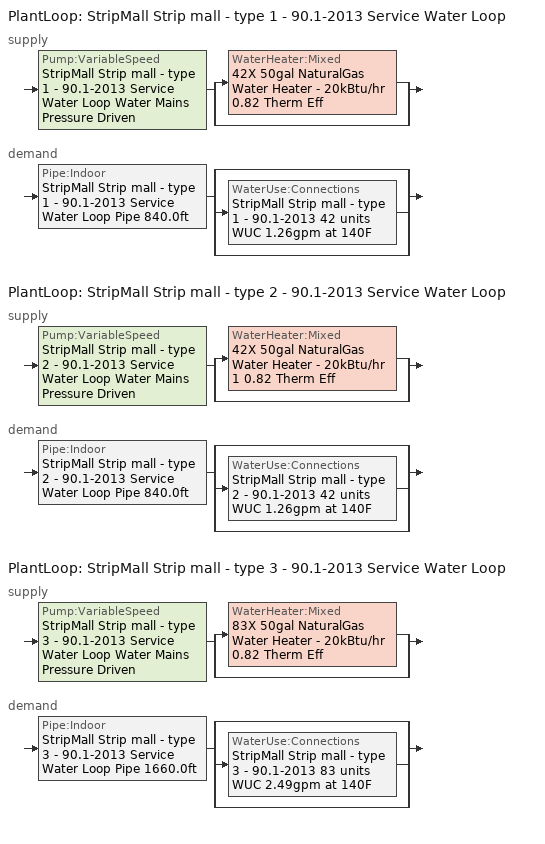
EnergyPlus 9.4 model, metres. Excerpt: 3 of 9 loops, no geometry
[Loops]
PlantLoop 'StripMall Strip mall - type 1 - 90.1-2013 Service Water Loop'
 supply: Pump:VariableSpeed 'StripMall Strip mall - type 1 - 90.1-2013 Service Water Loop Water Mains Pressure Driven' > split
  | WaterHeater:Mixed '42X 50gal NaturalGas Water Heater - 20kBtu/hr 0.82 Therm Eff'
  | bypass
 demand: Pipe:Indoor 'StripMall Strip mall - type 1 - 90.1-2013 Service Water Loop Pipe 840.0ft' > split
  | bypass
  | WaterUse:Connections 'StripMall Strip mall - type 1 - 90.1-2013 42 units WUC 1.26gpm at 140F'
  | bypass
PlantLoop 'StripMall Strip mall - type 2 - 90.1-2013 Service Water Loop'
 supply: Pump:VariableSpeed 'StripMall Strip mall - type 2 - 90.1-2013 Service Water Loop Water Mains Pressure Driven' > split
  | WaterHeater:Mixed '42X 50gal NaturalGas Water Heater - 20kBtu/hr 1 0.82 Therm Eff'
  | bypass
 demand: Pipe:Indoor 'StripMall Strip mall - type 2 - 90.1-2013 Service Water Loop Pipe 840.0ft' > split
  | bypass
  | WaterUse:Connections 'StripMall Strip mall - type 2 - 90.1-2013 42 units WUC 1.26gpm at 140F'
  | bypass
PlantLoop 'StripMall Strip mall - type 3 - 90.1-2013 Service Water Loop'
 supply: Pump:VariableSpeed 'StripMall Strip mall - type 3 - 90.1-2013 Service Water Loop Water Mains Pressure Driven' > split
  | WaterHeater:Mixed '83X 50gal NaturalGas Water Heater - 20kBtu/hr 0.82 Therm Eff'
  | bypass
 demand: Pipe:Indoor 'StripMall Strip mall - type 3 - 90.1-2013 Service Water Loop Pipe 1660.0ft' > split
  | bypass
  | WaterUse:Connections 'StripMall Strip mall - type 3 - 90.1-2013 83 units WUC 2.49gpm at 140F'
  | bypass
[Material] Roughness=Smooth; Thickness {m}=0.001143; Conductivity {W/m-K}=386; Density {kg/m3}=8906.27; Specific Heat {J/kg-K}=385.1856; Thermal Absorptance=0.9; Solar Absorptance=0.7; Visible Absorptance=0.7
Copper pipe 0.75in type L; Copper pipe 0.75in type L 1; Copper pipe 0.75in type L 2
[Construction]
Uninsulated copper pipe 0.75in type L: Copper pipe 0.75in type L
Uninsulated copper pipe 0.75in type L 1: Copper pipe 0.75in type L 1
Uninsulated copper pipe 0.75in type L 2: Copper pipe 0.75in type L 2
[PlantLoop] Fluid Type=Water; Maximum Loop Temperature {C}=60; Minimum Loop Temperature {C}=10; Maximum Loop Flow Rate {m3/s}=Autosize; Minimum Loop Flow Rate {m3/s}=0; Plant Loop Volume {m3}=Autocalculate; Load Distribution Scheme=Optimal; Plant Loop Demand Calculation Scheme=SingleSetpoint
Name | Plant Equipment Operation Scheme
StripMall Strip mall - type 1 - 90.1-2013 Service Water Loop | StripMall Strip mall - type 1 - 90.1-2013 Service Water Loop Operation Schemes
StripMall Strip mall - type 2 - 90.1-2013 Service Water Loop | StripMall Strip mall - type 2 - 90.1-2013 Service Water Loop Operation Schemes
StripMall Strip mall - type 3 - 90.1-2013 Service Water Loop | StripMall Strip mall - type 3 - 90.1-2013 Service Water Loop Operation Schemes
[Sizing:Plant] Loop Type=Heating; Design Loop Exit Temperature {C}=60; Loop Design Temperature Difference {deltaC}=5; Sizing Option=NonCoincident; Zone Timesteps in Averaging Window=1; Coincident Sizing Factor Mode=None
StripMall Strip mall - type 1 - 90.1-2013 Service Water Loop; StripMall Strip mall - type 2 - 90.1-2013 Service Water Loop; StripMall Strip mall - type 3 - 90.1-2013 Service Water Loop
[SetpointManager:Scheduled] Control Variable=Temperature
Name | Schedule | Setpoint Node or NodeList
Service hot water setpoint manager | Service Water Loop Temp - 140F | StripMall Strip mall - type 1 - 90.1-2013 Service Water Loop Supply Outlet Node
Service hot water setpoint manager 1 | Service Water Loop Temp - 140F 1 | StripMall Strip mall - type 2 - 90.1-2013 Service Water Loop Supply Outlet Node
Service hot water setpoint manager 2 | Service Water Loop Temp - 140F 2 | StripMall Strip mall - type 3 - 90.1-2013 Service Water Loop Supply Outlet Node
[Pump:VariableSpeed] Design Maximum Flow Rate {m3/s}=Autosize; Design Pump Head {Pa}=0.001; Design Power Consumption {W}=Autosize; Motor Efficiency=0.7; Fraction of Motor Inefficiencies to Fluid Stream=0; Coefficient 1 of the Part Load Performance Curve=0; Coefficient 2 of the Part Load Performance Curve=1; Coefficient 3 of the Part Load Performance Curve=0; Coefficient 4 of the Part Load Performance Curve=0; Design Minimum Flow Rate {m3/s}=0; Pump Control Type=Continuous; Skin Loss Radiative Fraction=0.5; Design Power Sizing Method=PowerPerFlowPerPressure; Design Electric Power per Unit Flow Rate {W/(m3/s)}=348701.1; Design Shaft Power per Unit Flow Rate per Unit Head {W/((m3/s)-Pa)}=1.28205; Design Minimum Flow Rate Fraction=0
StripMall Strip mall - type 1 - 90.1-2013 Service Water Loop Water Mains Pressure Driven; StripMall Strip mall - type 2 - 90.1-2013 Service Water Loop Water Mains Pressure Driven; StripMall Strip mall - type 3 - 90.1-2013 Service Water Loop Water Mains Pressure Driven
[PlantEquipmentOperationSchemes] Control Scheme Object Type 1=PlantEquipmentOperation:HeatingLoad; Control Scheme Schedule Name 1=Always On Discrete
Name | Control Scheme Name 1
StripMall Strip mall - type 1 - 90.1-2013 Service Water Loop Operation Schemes | StripMall Strip mall - type 1 - 90.1-2013 Service Water Loop Heating Operation Scheme
StripMall Strip mall - type 2 - 90.1-2013 Service Water Loop Operation Schemes | StripMall Strip mall - type 2 - 90.1-2013 Service Water Loop Heating Operation Scheme
StripMall Strip mall - type 3 - 90.1-2013 Service Water Loop Operation Schemes | StripMall Strip mall - type 3 - 90.1-2013 Service Water Loop Heating Operation Scheme
[PlantEquipmentList]
StripMall Strip mall - type 1 - 90.1-2013 Service Water Loop Heating Equipment List: WaterHeater:Mixed, 42X 50gal NaturalGas Water Heater - 20kBtu/hr 0.82 Therm Eff
StripMall Strip mall - type 2 - 90.1-2013 Service Water Loop Heating Equipment List: WaterHeater:Mixed, 42X 50gal NaturalGas Water Heater - 20kBtu/hr 1 0.82 Therm Eff
StripMall Strip mall - type 3 - 90.1-2013 Service Water Loop Heating Equipment List: WaterHeater:Mixed, 83X 50gal NaturalGas Water Heater - 20kBtu/hr 0.82 Therm Eff
[PlantEquipmentOperation:HeatingLoad] Load Range Lower Limit 1 {W}=0; Load Range Upper Limit 1 {W}=1000000000
Name | Range Equipment List Name 1
StripMall Strip mall - type 1 - 90.1-2013 Service Water Loop Heating Operation Scheme | StripMall Strip mall - type 1 - 90.1-2013 Service Water Loop Heating Equipment List
StripMall Strip mall - type 2 - 90.1-2013 Service Water Loop Heating Operation Scheme | StripMall Strip mall - type 2 - 90.1-2013 Service Water Loop Heating Equipment List
StripMall Strip mall - type 3 - 90.1-2013 Service Water Loop Heating Operation Scheme | StripMall Strip mall - type 3 - 90.1-2013 Service Water Loop Heating Equipment List
[WaterHeater:Mixed] Deadband Temperature Difference {deltaC}=2; Maximum Temperature Limit {C}=60; Heater Control Type=Cycle; Heater Ignition Minimum Flow Rate {m3/s}=0; Heater Ignition Delay {s}=0; Heater Fuel Type=NaturalGas; Heater Thermal Efficiency=0.82; Off Cycle Parasitic Fuel Consumption Rate {W}=0; Off Cycle Parasitic Fuel Type=NaturalGas; Off Cycle Parasitic Heat Fraction to Tank=0; On Cycle Parasitic Fuel Consumption Rate {W}=0; On Cycle Parasitic Fuel Type=NaturalGas; On Cycle Parasitic Heat Fraction to Tank=0; Ambient Temperature Indicator=Schedule; Off Cycle Loss Coefficient to Ambient Temperature {W/K}=2.29857; Off Cycle Loss Fraction to Zone=1; On Cycle Loss Coefficient to Ambient Temperature {W/K}=2.29857; On Cycle Loss Fraction to Zone=1; Use Side Effectiveness=1; Source Side Effectiveness=1; Use Side Design Flow Rate {m3/s}=Autosize; Source Side Design Flow Rate {m3/s}=Autosize; Indirect Water Heating Recovery Time {hr}=1.5; Source Side Flow Control Mode=IndirectHeatPrimarySetpoint
Name | Tank Volume {m3} | Setpoint Temperature Schedule | Heater Maximum Capacity {W} | Ambient Temperature Schedule
42X 50gal NaturalGas Water Heater - 20kBtu/hr 0.82 Therm Eff | 7.94936 | Service Water Loop Temp - 140F | 246180 | Water Heater Ambient Temp Schedule - 71.6f
42X 50gal NaturalGas Water Heater - 20kBtu/hr 1 0.82 Therm Eff | 7.94936 | Service Water Loop Temp - 140F 1 | 246180 | Water Heater Ambient Temp Schedule - 71.6f 1
83X 50gal NaturalGas Water Heater - 20kBtu/hr 0.82 Therm Eff | 15.7095 | Service Water Loop Temp - 140F 2 | 486498 | Water Heater Ambient Temp Schedule - 71.6f 2
[Pipe:Indoor] Environment Type=Schedule; Pipe Inside Diameter {m}=0.019939
Name | Construction | Ambient Temperature Schedule | Ambient Air Velocity Schedule | Pipe Length {m}
StripMall Strip mall - type 1 - 90.1-2013 Service Water Loop Pipe 840.0ft | Uninsulated copper pipe 0.75in type L | StripMall Strip mall - type 1 - 90.1-2013 Service Water Loop Piping Air Temp - 70F | StripMall Strip mall - type 1 - 90.1-2013 Service Water Loop Piping Air Velocity - 0.67mph | 256.032
StripMall Strip mall - type 2 - 90.1-2013 Service Water Loop Pipe 840.0ft | Uninsulated copper pipe 0.75in type L 1 | StripMall Strip mall - type 2 - 90.1-2013 Service Water Loop Piping Air Temp - 70F | StripMall Strip mall - type 2 - 90.1-2013 Service Water Loop Piping Air Velocity - 0.67mph | 256.032
StripMall Strip mall - type 3 - 90.1-2013 Service Water Loop Pipe 1660.0ft | Uninsulated copper pipe 0.75in type L 2 | StripMall Strip mall - type 3 - 90.1-2013 Service Water Loop Piping Air Temp - 70F | StripMall Strip mall - type 3 - 90.1-2013 Service Water Loop Piping Air Velocity - 0.67mph | 505.968
[WaterUse:Connections]
Name | Water Use Equipment Name 1
StripMall Strip mall - type 1 - 90.1-2013 42 units WUC 1.26gpm at 140F | StripMall Strip mall - type 1 - 90.1-2013 42 units Service Water Use 1.26gpm at 140F
StripMall Strip mall - type 2 - 90.1-2013 42 units WUC 1.26gpm at 140F | StripMall Strip mall - type 2 - 90.1-2013 42 units Service Water Use 1.26gpm at 140F
StripMall Strip mall - type 3 - 90.1-2013 83 units WUC 2.49gpm at 140F | StripMall Strip mall - type 3 - 90.1-2013 83 units Service Water Use 2.49gpm at 140F
[WaterUse:Equipment] Sensible Fraction Schedule=Fraction Sensible - 0.2; Latent Fraction Schedule=Fraction Latent - 0.05
Name | Peak Flow Rate {m3/s} | Flow Rate Fraction Schedule | Target Temperature Schedule
StripMall Strip mall - type 1 - 90.1-2013 42 units Service Water Use 1.26gpm at 140F | 7.94936e-05 | RetailStripmall Type1_SWH_SCH | Mixed Water At Faucet Temp - 140F
StripMall Strip mall - type 2 - 90.1-2013 42 units Service Water Use 1.26gpm at 140F | 7.94936e-05 | RetailStripmall Type2_SWH_SCH | Mixed Water At Faucet Temp - 140F 1
StripMall Strip mall - type 3 - 90.1-2013 83 units Service Water Use 2.49gpm at 140F | 0.000157095 | RetailStripmall Type3_SWH_SCH | Mixed Water At Faucet Temp - 140F 2
[Schedule:Day:Interval]
Fraction Latent - 0.05 Default: No, 24:00, 0.05
Fraction Sensible - 0.2 Default: No, 24:00, 0.2
Mixed Water At Faucet Temp - 140F Default; Mixed Water At Faucet Temp - 140F Default 1; Mixed Water At Faucet Temp - 140F Default 2; Service Water Loop Temp - 140F Default; Service Water Loop Temp - 140F Default 1; Service Water Loop Temp - 140F Default 2: No, 24:00, 60
RetailStripmall Type1_SWH_SCH Default: No, 08:00, 0, 09:00, 0.1, 10:00, 0.14, 11:00, 0.29, 12:00, 0.31, 14:00, 0.36, 15:00, 0.34, 16:00, 0.35, 17:00, 0.37, 18:00, 0.34, 19:00, 0.25, 20:00, 0.27, 21:00, 0.21, 23:00, 0.16, 24:00, 0.1
RetailStripmall Type1_SWH_SCH SmrDsn|Mon|Tue|Wed|Thu Day; RetailStripmall Type1_SWH_SCH Summer Design Day: No, 07:00, 0, 09:00, 0.04, 10:00, 0.15, 11:00, 0.23, 12:00, 0.32, 13:00, 0.41, 14:00, 0.62, 15:00, 0.6, 16:00, 0.55, 17:00, 0.45, 18:00, 0.5, 19:00, 0.46, 20:00, 0.47, 21:00, 0.34, 22:00, 0.33, 23:00, 0.23, 24:00, 0.13
RetailStripmall Type1_SWH_SCH Winter Design Day; RetailStripmall Type1_SWH_SCH WntrDsn|Sat|Fri Day: No, 01:00, 0.13, 09:00, 0, 10:00, 0.2, 11:00, 0.23, 12:00, 0.32, 13:00, 0.41, 14:00, 0.65, 15:00, 0.6, 16:00, 0.55, 17:00, 0.45, 18:00, 0.5, 19:00, 0.46, 20:00, 0.47, 21:00, 0.34, 22:00, 0.33, 23:00, 0.23, 24:00, 0.13
RetailStripmall Type2_SWH_SCH Default: No, 09:00, 0, 10:00, 0.12, 11:00, 0.14, 12:00, 0.29, 13:00, 0.33, 14:00, 0.4, 15:00, 0.36, 16:00, 0.37, 17:00, 0.35, 18:00, 0.37, 24:00, 0
RetailStripmall Type2_SWH_SCH SmrDsn|Wkdy Day; RetailStripmall Type2_SWH_SCH Summer Design Day: No, 08:00, 0, 09:00, 0.15, 10:00, 0.23, 11:00, 0.32, 12:00, 0.41, 13:00, 0.57, 14:00, 0.62, 15:00, 0.61, 16:00, 0.5, 17:00, 0.45, 18:00, 0.46, 19:00, 0.47, 20:00, 0.42, 21:00, 0.34, 24:00, 0
RetailStripmall Type2_SWH_SCH Winter Design Day; RetailStripmall Type2_SWH_SCH WntrDsn|Sat Day: No, 08:00, 0, 09:00, 0.2, 10:00, 0.24, 11:00, 0.27, 12:00, 0.42, 13:00, 0.54, 14:00, 0.62, 15:00, 0.6, 16:00, 0.5, 17:00, 0.48, 18:00, 0.47, 19:00, 0.34, 24:00, 0
RetailStripmall Type3_SWH_SCH Default: No, 10:00, 0, 11:00, 0.12, 12:00, 0.29, 13:00, 0.31, 15:00, 0.36, 16:00, 0.34, 17:00, 0.35, 18:00, 0.37, 24:00, 0
RetailStripmall Type3_SWH_SCH SmrDsn|Wkdy Day; RetailStripmall Type3_SWH_SCH Summer Design Day: No, 09:00, 0, 10:00, 0.15, 11:00, 0.25, 12:00, 0.41, 13:00, 0.57, 14:00, 0.62, 15:00, 0.61, 16:00, 0.5, 17:00, 0.45, 18:00, 0.46, 19:00, 0.47, 20:00, 0.42, 21:00, 0.34, 24:00, 0
RetailStripmall Type3_SWH_SCH Winter Design Day; RetailStripmall Type3_SWH_SCH WntrDsn|Sat Day: No, 09:00, 0, 10:00, 0.2, 11:00, 0.27, 12:00, 0.42, 13:00, 0.54, 14:00, 0.59, 15:00, 0.6, 16:00, 0.49, 17:00, 0.48, 18:00, 0.47, 19:00, 0.46, 24:00, 0
StripMall Strip mall - type 1 - 90.1-2013 Service Water Loop Piping Air Temp - 70F Default; StripMall Strip mall - type 2 - 90.1-2013 Service Water Loop Piping Air Temp - 70F Default; StripMall Strip mall - type 3 - 90.1-2013 Service Water Loop Piping Air Temp - 70F Default: No, 24:00, 21.1111
StripMall Strip mall - type 1 - 90.1-2013 Service Water Loop Piping Air Velocity - 0.67mph Default; StripMall Strip mall - type 2 - 90.1-2013 Service Water Loop Piping Air Velocity - 0.67mph Default; StripMall Strip mall - type 3 - 90.1-2013 Service Water Loop Piping Air Velocity - 0.67mph Default: No, 24:00, 0.3
Water Heater Ambient Temp Schedule - 71.6f Default; Water Heater Ambient Temp Schedule - 71.6f Default 1; Water Heater Ambient Temp Schedule - 71.6f Default 2: No, 24:00, 22
[Schedule:Week:Daily]
Fraction Latent - 0.05 Week Rule - Jan1-Dec31: Fraction Latent - 0.05 Default, Fraction Latent - 0.05 Default, Fraction Latent - 0.05 Default, Fraction Latent - 0.05 Default, Fraction Latent - 0.05 Default, Fraction Latent - 0.05 Default, Fraction Latent - 0.05 Default, Fraction Latent - 0.05 Default, Fraction Latent - 0.05 Default, Fraction Latent - 0.05 Default, Fraction Latent - 0.05 Default, Fraction Latent - 0.05 Default
Fraction Sensible - 0.2 Week Rule - Jan1-Dec31: Fraction Sensible - 0.2 Default, Fraction Sensible - 0.2 Default, Fraction Sensible - 0.2 Default, Fraction Sensible - 0.2 Default, Fraction Sensible - 0.2 Default, Fraction Sensible - 0.2 Default, Fraction Sensible - 0.2 Default, Fraction Sensible - 0.2 Default, Fraction Sensible - 0.2 Default, Fraction Sensible - 0.2 Default, Fraction Sensible - 0.2 Default, Fraction Sensible - 0.2 Default
Mixed Water At Faucet Temp - 140F Week Rule - Jan1-Dec31: Mixed Water At Faucet Temp - 140F Default, Mixed Water At Faucet Temp - 140F Default, Mixed Water At Faucet Temp - 140F Default, Mixed Water At Faucet Temp - 140F Default, Mixed Water At Faucet Temp - 140F Default, Mixed Water At Faucet Temp - 140F Default, Mixed Water At Faucet Temp - 140F Default, Mixed Water At Faucet Temp - 140F Default, Mixed Water At Faucet Temp - 140F Default, Mixed Water At Faucet Temp - 140F Default, Mixed Water At Faucet Temp - 140F Default, Mixed Water At Faucet Temp - 140F Default
Mixed Water At Faucet Temp - 140F 1 Week Rule - Jan1-Dec31: Mixed Water At Faucet Temp - 140F Default 1, Mixed Water At Faucet Temp - 140F Default 1, Mixed Water At Faucet Temp - 140F Default 1, Mixed Water At Faucet Temp - 140F Default 1, Mixed Water At Faucet Temp - 140F Default 1, Mixed Water At Faucet Temp - 140F Default 1, Mixed Water At Faucet Temp - 140F Default 1, Mixed Water At Faucet Temp - 140F Default 1, Mixed Water At Faucet Temp - 140F Default 1, Mixed Water At Faucet Temp - 140F Default 1, Mixed Water At Faucet Temp - 140F Default 1, Mixed Water At Faucet Temp - 140F Default 1
Mixed Water At Faucet Temp - 140F 2 Week Rule - Jan1-Dec31: Mixed Water At Faucet Temp - 140F Default 2, Mixed Water At Faucet Temp - 140F Default 2, Mixed Water At Faucet Temp - 140F Default 2, Mixed Water At Faucet Temp - 140F Default 2, Mixed Water At Faucet Temp - 140F Default 2, Mixed Water At Faucet Temp - 140F Default 2, Mixed Water At Faucet Temp - 140F Default 2, Mixed Water At Faucet Temp - 140F Default 2, Mixed Water At Faucet Temp - 140F Default 2, Mixed Water At Faucet Temp - 140F Default 2, Mixed Water At Faucet Temp - 140F Default 2, Mixed Water At Faucet Temp - 140F Default 2
RetailStripmall Type1_SWH_SCH Week Rule - Jan1-Dec31: RetailStripmall Type1_SWH_SCH Default, RetailStripmall Type1_SWH_SCH SmrDsn|Mon|Tue|Wed|Thu Day, RetailStripmall Type1_SWH_SCH SmrDsn|Mon|Tue|Wed|Thu Day, RetailStripmall Type1_SWH_SCH SmrDsn|Mon|Tue|Wed|Thu Day, RetailStripmall Type1_SWH_SCH SmrDsn|Mon|Tue|Wed|Thu Day, RetailStripmall Type1_SWH_SCH WntrDsn|Sat|Fri Day, RetailStripmall Type1_SWH_SCH WntrDsn|Sat|Fri Day, RetailStripmall Type1_SWH_SCH Default, RetailStripmall Type1_SWH_SCH Summer Design Day, RetailStripmall Type1_SWH_SCH Winter Design Day, RetailStripmall Type1_SWH_SCH Default, RetailStripmall Type1_SWH_SCH Default
RetailStripmall Type2_SWH_SCH Week Rule - Jan1-Dec31: RetailStripmall Type2_SWH_SCH Default, RetailStripmall Type2_SWH_SCH SmrDsn|Wkdy Day, RetailStripmall Type2_SWH_SCH SmrDsn|Wkdy Day, RetailStripmall Type2_SWH_SCH SmrDsn|Wkdy Day, RetailStripmall Type2_SWH_SCH SmrDsn|Wkdy Day, RetailStripmall Type2_SWH_SCH SmrDsn|Wkdy Day, RetailStripmall Type2_SWH_SCH WntrDsn|Sat Day, RetailStripmall Type2_SWH_SCH Default, RetailStripmall Type2_SWH_SCH Summer Design Day, RetailStripmall Type2_SWH_SCH Winter Design Day, RetailStripmall Type2_SWH_SCH Default, RetailStripmall Type2_SWH_SCH Default
RetailStripmall Type3_SWH_SCH Week Rule - Jan1-Dec31: RetailStripmall Type3_SWH_SCH Default, RetailStripmall Type3_SWH_SCH SmrDsn|Wkdy Day, RetailStripmall Type3_SWH_SCH SmrDsn|Wkdy Day, RetailStripmall Type3_SWH_SCH SmrDsn|Wkdy Day, RetailStripmall Type3_SWH_SCH SmrDsn|Wkdy Day, RetailStripmall Type3_SWH_SCH SmrDsn|Wkdy Day, RetailStripmall Type3_SWH_SCH WntrDsn|Sat Day, RetailStripmall Type3_SWH_SCH Default, RetailStripmall Type3_SWH_SCH Summer Design Day, RetailStripmall Type3_SWH_SCH Winter Design Day, RetailStripmall Type3_SWH_SCH Default, RetailStripmall Type3_SWH_SCH Default
Service Water Loop Temp - 140F Week Rule - Jan1-Dec31: Service Water Loop Temp - 140F Default, Service Water Loop Temp - 140F Default, Service Water Loop Temp - 140F Default, Service Water Loop Temp - 140F Default, Service Water Loop Temp - 140F Default, Service Water Loop Temp - 140F Default, Service Water Loop Temp - 140F Default, Service Water Loop Temp - 140F Default, Service Water Loop Temp - 140F Default, Service Water Loop Temp - 140F Default, Service Water Loop Temp - 140F Default, Service Water Loop Temp - 140F Default
Service Water Loop Temp - 140F 1 Week Rule - Jan1-Dec31: Service Water Loop Temp - 140F Default 1, Service Water Loop Temp - 140F Default 1, Service Water Loop Temp - 140F Default 1, Service Water Loop Temp - 140F Default 1, Service Water Loop Temp - 140F Default 1, Service Water Loop Temp - 140F Default 1, Service Water Loop Temp - 140F Default 1, Service Water Loop Temp - 140F Default 1, Service Water Loop Temp - 140F Default 1, Service Water Loop Temp - 140F Default 1, Service Water Loop Temp - 140F Default 1, Service Water Loop Temp - 140F Default 1
Service Water Loop Temp - 140F 2 Week Rule - Jan1-Dec31: Service Water Loop Temp - 140F Default 2, Service Water Loop Temp - 140F Default 2, Service Water Loop Temp - 140F Default 2, Service Water Loop Temp - 140F Default 2, Service Water Loop Temp - 140F Default 2, Service Water Loop Temp - 140F Default 2, Service Water Loop Temp - 140F Default 2, Service Water Loop Temp - 140F Default 2, Service Water Loop Temp - 140F Default 2, Service Water Loop Temp - 140F Default 2, Service Water Loop Temp - 140F Default 2, Service Water Loop Temp - 140F Default 2
StripMall Strip mall - type 1 - 90.1-2013 Service Water Loop Piping Air Temp - 70F Week Rule - Jan1-Dec31: StripMall Strip mall - type 1 - 90.1-2013 Service Water Loop Piping Air Temp - 70F Default, StripMall Strip mall - type 1 - 90.1-2013 Service Water Loop Piping Air Temp - 70F Default, StripMall Strip mall - type 1 - 90.1-2013 Service Water Loop Piping Air Temp - 70F Default, StripMall Strip mall - type 1 - 90.1-2013 Service Water Loop Piping Air Temp - 70F Default, StripMall Strip mall - type 1 - 90.1-2013 Service Water Loop Piping Air Temp - 70F Default, StripMall Strip mall - type 1 - 90.1-2013 Service Water Loop Piping Air Temp - 70F Default, StripMall Strip mall - type 1 - 90.1-2013 Service Water Loop Piping Air Temp - 70F Default, StripMall Strip mall - type 1 - 90.1-2013 Service Water Loop Piping Air Temp - 70F Default, StripMall Strip mall - type 1 - 90.1-2013 Service Water Loop Piping Air Temp - 70F Default, StripMall Strip mall - type 1 - 90.1-2013 Service Water Loop Piping Air Temp - 70F Default, StripMall Strip mall - type 1 - 90.1-2013 Service Water Loop Piping Air Temp - 70F Default, StripMall Strip mall - type 1 - 90.1-2013 Service Water Loop Piping Air Temp - 70F Default
StripMall Strip mall - type 1 - 90.1-2013 Service Water Loop Piping Air Velocity - 0.67mph Week Rule - Jan1-Dec31: StripMall Strip mall - type 1 - 90.1-2013 Service Water Loop Piping Air Velocity - 0.67mph Default, StripMall Strip mall - type 1 - 90.1-2013 Service Water Loop Piping Air Velocity - 0.67mph Default, StripMall Strip mall - type 1 - 90.1-2013 Service Water Loop Piping Air Velocity - 0.67mph Default, StripMall Strip mall - type 1 - 90.1-2013 Service Water Loop Piping Air Velocity - 0.67mph Default, StripMall Strip mall - type 1 - 90.1-2013 Service Water Loop Piping Air Velocity - 0.67mph Default, StripMall Strip mall - type 1 - 90.1-2013 Service Water Loop Piping Air Velocity - 0.67mph Default, StripMall Strip mall - type 1 - 90.1-2013 Service Water Loop Piping Air Velocity - 0.67mph Default, StripMall Strip mall - type 1 - 90.1-2013 Service Water Loop Piping Air Velocity - 0.67mph Default, StripMall Strip mall - type 1 - 90.1-2013 Service Water Loop Piping Air Velocity - 0.67mph Default, StripMall Strip mall - type 1 - 90.1-2013 Service Water Loop Piping Air Velocity - 0.67mph Default, StripMall Strip mall - type 1 - 90.1-2013 Service Water Loop Piping Air Velocity - 0.67mph Default, StripMall Strip mall - type 1 - 90.1-2013 Service Water Loop Piping Air Velocity - 0.67mph Default
StripMall Strip mall - type 2 - 90.1-2013 Service Water Loop Piping Air Temp - 70F Week Rule - Jan1-Dec31: StripMall Strip mall - type 2 - 90.1-2013 Service Water Loop Piping Air Temp - 70F Default, StripMall Strip mall - type 2 - 90.1-2013 Service Water Loop Piping Air Temp - 70F Default, StripMall Strip mall - type 2 - 90.1-2013 Service Water Loop Piping Air Temp - 70F Default, StripMall Strip mall - type 2 - 90.1-2013 Service Water Loop Piping Air Temp - 70F Default, StripMall Strip mall - type 2 - 90.1-2013 Service Water Loop Piping Air Temp - 70F Default, StripMall Strip mall - type 2 - 90.1-2013 Service Water Loop Piping Air Temp - 70F Default, StripMall Strip mall - type 2 - 90.1-2013 Service Water Loop Piping Air Temp - 70F Default, StripMall Strip mall - type 2 - 90.1-2013 Service Water Loop Piping Air Temp - 70F Default, StripMall Strip mall - type 2 - 90.1-2013 Service Water Loop Piping Air Temp - 70F Default, StripMall Strip mall - type 2 - 90.1-2013 Service Water Loop Piping Air Temp - 70F Default, StripMall Strip mall - type 2 - 90.1-2013 Service Water Loop Piping Air Temp - 70F Default, StripMall Strip mall - type 2 - 90.1-2013 Service Water Loop Piping Air Temp - 70F Default
StripMall Strip mall - type 2 - 90.1-2013 Service Water Loop Piping Air Velocity - 0.67mph Week Rule - Jan1-Dec31: StripMall Strip mall - type 2 - 90.1-2013 Service Water Loop Piping Air Velocity - 0.67mph Default, StripMall Strip mall - type 2 - 90.1-2013 Service Water Loop Piping Air Velocity - 0.67mph Default, StripMall Strip mall - type 2 - 90.1-2013 Service Water Loop Piping Air Velocity - 0.67mph Default, StripMall Strip mall - type 2 - 90.1-2013 Service Water Loop Piping Air Velocity - 0.67mph Default, StripMall Strip mall - type 2 - 90.1-2013 Service Water Loop Piping Air Velocity - 0.67mph Default, StripMall Strip mall - type 2 - 90.1-2013 Service Water Loop Piping Air Velocity - 0.67mph Default, StripMall Strip mall - type 2 - 90.1-2013 Service Water Loop Piping Air Velocity - 0.67mph Default, StripMall Strip mall - type 2 - 90.1-2013 Service Water Loop Piping Air Velocity - 0.67mph Default, StripMall Strip mall - type 2 - 90.1-2013 Service Water Loop Piping Air Velocity - 0.67mph Default, StripMall Strip mall - type 2 - 90.1-2013 Service Water Loop Piping Air Velocity - 0.67mph Default, StripMall Strip mall - type 2 - 90.1-2013 Service Water Loop Piping Air Velocity - 0.67mph Default, StripMall Strip mall - type 2 - 90.1-2013 Service Water Loop Piping Air Velocity - 0.67mph Default
StripMall Strip mall - type 3 - 90.1-2013 Service Water Loop Piping Air Temp - 70F Week Rule - Jan1-Dec31: StripMall Strip mall - type 3 - 90.1-2013 Service Water Loop Piping Air Temp - 70F Default, StripMall Strip mall - type 3 - 90.1-2013 Service Water Loop Piping Air Temp - 70F Default, StripMall Strip mall - type 3 - 90.1-2013 Service Water Loop Piping Air Temp - 70F Default, StripMall Strip mall - type 3 - 90.1-2013 Service Water Loop Piping Air Temp - 70F Default, StripMall Strip mall - type 3 - 90.1-2013 Service Water Loop Piping Air Temp - 70F Default, StripMall Strip mall - type 3 - 90.1-2013 Service Water Loop Piping Air Temp - 70F Default, StripMall Strip mall - type 3 - 90.1-2013 Service Water Loop Piping Air Temp - 70F Default, StripMall Strip mall - type 3 - 90.1-2013 Service Water Loop Piping Air Temp - 70F Default, StripMall Strip mall - type 3 - 90.1-2013 Service Water Loop Piping Air Temp - 70F Default, StripMall Strip mall - type 3 - 90.1-2013 Service Water Loop Piping Air Temp - 70F Default, StripMall Strip mall - type 3 - 90.1-2013 Service Water Loop Piping Air Temp - 70F Default, StripMall Strip mall - type 3 - 90.1-2013 Service Water Loop Piping Air Temp - 70F Default
StripMall Strip mall - type 3 - 90.1-2013 Service Water Loop Piping Air Velocity - 0.67mph Week Rule - Jan1-Dec31: StripMall Strip mall - type 3 - 90.1-2013 Service Water Loop Piping Air Velocity - 0.67mph Default, StripMall Strip mall - type 3 - 90.1-2013 Service Water Loop Piping Air Velocity - 0.67mph Default, StripMall Strip mall - type 3 - 90.1-2013 Service Water Loop Piping Air Velocity - 0.67mph Default, StripMall Strip mall - type 3 - 90.1-2013 Service Water Loop Piping Air Velocity - 0.67mph Default, StripMall Strip mall - type 3 - 90.1-2013 Service Water Loop Piping Air Velocity - 0.67mph Default, StripMall Strip mall - type 3 - 90.1-2013 Service Water Loop Piping Air Velocity - 0.67mph Default, StripMall Strip mall - type 3 - 90.1-2013 Service Water Loop Piping Air Velocity - 0.67mph Default, StripMall Strip mall - type 3 - 90.1-2013 Service Water Loop Piping Air Velocity - 0.67mph Default, StripMall Strip mall - type 3 - 90.1-2013 Service Water Loop Piping Air Velocity - 0.67mph Default, StripMall Strip mall - type 3 - 90.1-2013 Service Water Loop Piping Air Velocity - 0.67mph Default, StripMall Strip mall - type 3 - 90.1-2013 Service Water Loop Piping Air Velocity - 0.67mph Default, StripMall Strip mall - type 3 - 90.1-2013 Service Water Loop Piping Air Velocity - 0.67mph Default
Water Heater Ambient Temp Schedule - 71.6f Week Rule - Jan1-Dec31: Water Heater Ambient Temp Schedule - 71.6f Default, Water Heater Ambient Temp Schedule - 71.6f Default, Water Heater Ambient Temp Schedule - 71.6f Default, Water Heater Ambient Temp Schedule - 71.6f Default, Water Heater Ambient Temp Schedule - 71.6f Default, Water Heater Ambient Temp Schedule - 71.6f Default, Water Heater Ambient Temp Schedule - 71.6f Default, Water Heater Ambient Temp Schedule - 71.6f Default, Water Heater Ambient Temp Schedule - 71.6f Default, Water Heater Ambient Temp Schedule - 71.6f Default, Water Heater Ambient Temp Schedule - 71.6f Default, Water Heater Ambient Temp Schedule - 71.6f Default
Water Heater Ambient Temp Schedule - 71.6f 1 Week Rule - Jan1-Dec31: Water Heater Ambient Temp Schedule - 71.6f Default 1, Water Heater Ambient Temp Schedule - 71.6f Default 1, Water Heater Ambient Temp Schedule - 71.6f Default 1, Water Heater Ambient Temp Schedule - 71.6f Default 1, Water Heater Ambient Temp Schedule - 71.6f Default 1, Water Heater Ambient Temp Schedule - 71.6f Default 1, Water Heater Ambient Temp Schedule - 71.6f Default 1, Water Heater Ambient Temp Schedule - 71.6f Default 1, Water Heater Ambient Temp Schedule - 71.6f Default 1, Water Heater Ambient Temp Schedule - 71.6f Default 1, Water Heater Ambient Temp Schedule - 71.6f Default 1, Water Heater Ambient Temp Schedule - 71.6f Default 1
Water Heater Ambient Temp Schedule - 71.6f 2 Week Rule - Jan1-Dec31: Water Heater Ambient Temp Schedule - 71.6f Default 2, Water Heater Ambient Temp Schedule - 71.6f Default 2, Water Heater Ambient Temp Schedule - 71.6f Default 2, Water Heater Ambient Temp Schedule - 71.6f Default 2, Water Heater Ambient Temp Schedule - 71.6f Default 2, Water Heater Ambient Temp Schedule - 71.6f Default 2, Water Heater Ambient Temp Schedule - 71.6f Default 2, Water Heater Ambient Temp Schedule - 71.6f Default 2, Water Heater Ambient Temp Schedule - 71.6f Default 2, Water Heater Ambient Temp Schedule - 71.6f Default 2, Water Heater Ambient Temp Schedule - 71.6f Default 2, Water Heater Ambient Temp Schedule - 71.6f Default 2
[Schedule:Year]
Fraction Latent - 0.05: Fraction Latent - 0.05 Week Rule - Jan1-Dec31, 1, 1, 12, 31
Fraction Sensible - 0.2: Fraction Sensible - 0.2 Week Rule - Jan1-Dec31, 1, 1, 12, 31
Mixed Water At Faucet Temp - 140F: Mixed Water At Faucet Temp - 140F Week Rule - Jan1-Dec31, 1, 1, 12, 31
Mixed Water At Faucet Temp - 140F 1: Mixed Water At Faucet Temp - 140F 1 Week Rule - Jan1-Dec31, 1, 1, 12, 31
Mixed Water At Faucet Temp - 140F 2: Mixed Water At Faucet Temp - 140F 2 Week Rule - Jan1-Dec31, 1, 1, 12, 31
RetailStripmall Type1_SWH_SCH: RetailStripmall Type1_SWH_SCH Week Rule - Jan1-Dec31, 1, 1, 12, 31
RetailStripmall Type2_SWH_SCH: RetailStripmall Type2_SWH_SCH Week Rule - Jan1-Dec31, 1, 1, 12, 31
RetailStripmall Type3_SWH_SCH: RetailStripmall Type3_SWH_SCH Week Rule - Jan1-Dec31, 1, 1, 12, 31
Service Water Loop Temp - 140F: Service Water Loop Temp - 140F Week Rule - Jan1-Dec31, 1, 1, 12, 31
Service Water Loop Temp - 140F 1: Service Water Loop Temp - 140F 1 Week Rule - Jan1-Dec31, 1, 1, 12, 31
Service Water Loop Temp - 140F 2: Service Water Loop Temp - 140F 2 Week Rule - Jan1-Dec31, 1, 1, 12, 31
StripMall Strip mall - type 1 - 90.1-2013 Service Water Loop Piping Air Temp - 70F: StripMall Strip mall - type 1 - 90.1-2013 Service Water Loop Piping Air Temp - 70F Week Rule - Jan1-Dec31, 1, 1, 12, 31
StripMall Strip mall - type 1 - 90.1-2013 Service Water Loop Piping Air Velocity - 0.67mph: StripMall Strip mall - type 1 - 90.1-2013 Service Water Loop Piping Air Velocity - 0.67mph Week Rule - Jan1-Dec31, 1, 1, 12, 31
StripMall Strip mall - type 2 - 90.1-2013 Service Water Loop Piping Air Temp - 70F: StripMall Strip mall - type 2 - 90.1-2013 Service Water Loop Piping Air Temp - 70F Week Rule - Jan1-Dec31, 1, 1, 12, 31
StripMall Strip mall - type 2 - 90.1-2013 Service Water Loop Piping Air Velocity - 0.67mph: StripMall Strip mall - type 2 - 90.1-2013 Service Water Loop Piping Air Velocity - 0.67mph Week Rule - Jan1-Dec31, 1, 1, 12, 31
StripMall Strip mall - type 3 - 90.1-2013 Service Water Loop Piping Air Temp - 70F: StripMall Strip mall - type 3 - 90.1-2013 Service Water Loop Piping Air Temp - 70F Week Rule - Jan1-Dec31, 1, 1, 12, 31
StripMall Strip mall - type 3 - 90.1-2013 Service Water Loop Piping Air Velocity - 0.67mph: StripMall Strip mall - type 3 - 90.1-2013 Service Water Loop Piping Air Velocity - 0.67mph Week Rule - Jan1-Dec31, 1, 1, 12, 31
Water Heater Ambient Temp Schedule - 71.6f: Water Heater Ambient Temp Schedule - 71.6f Week Rule - Jan1-Dec31, 1, 1, 12, 31
Water Heater Ambient Temp Schedule - 71.6f 1: Water Heater Ambient Temp Schedule - 71.6f 1 Week Rule - Jan1-Dec31, 1, 1, 12, 31
Water Heater Ambient Temp Schedule - 71.6f 2: Water Heater Ambient Temp Schedule - 71.6f 2 Week Rule - Jan1-Dec31, 1, 1, 12, 31
[Schedule:Constant]
Always On Discrete: Hourly Value=1
